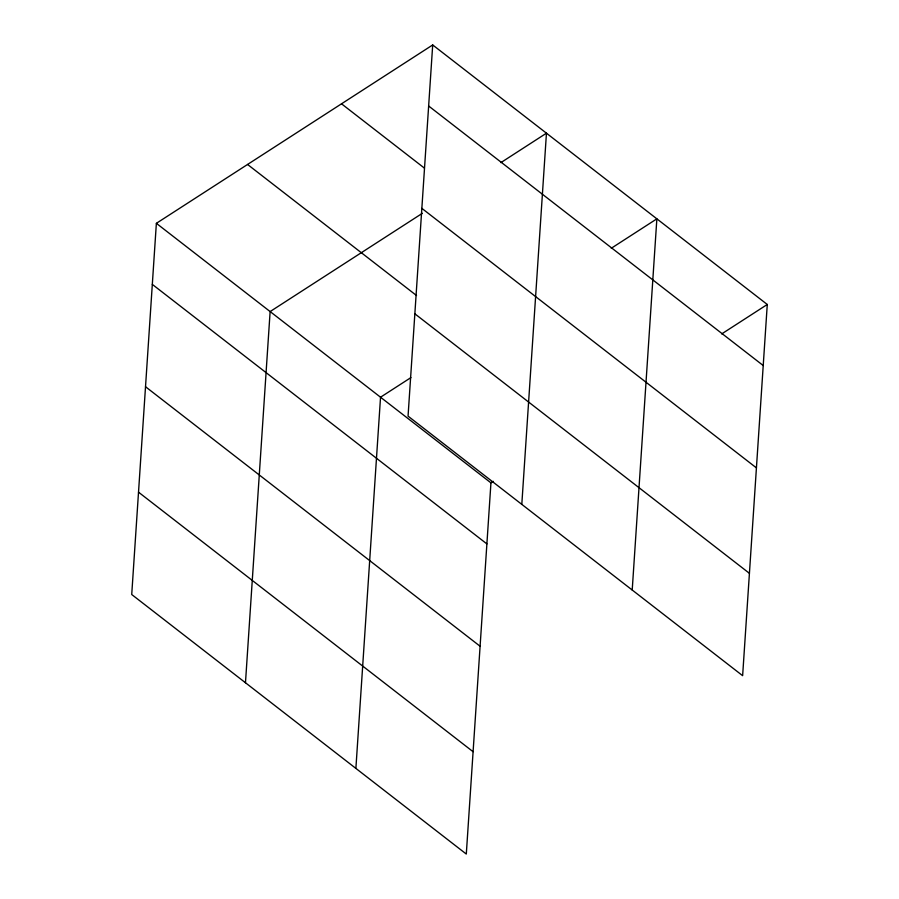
<?xml version="1.0" encoding="UTF-8"?>
<svg xmlns="http://www.w3.org/2000/svg" width="899" height="899" viewBox="0 0 899 899"><rect width="100%" height="100%" fill="white"/><g stroke="black" fill="none" stroke-linecap="round" stroke-linejoin="round"><path stroke-width="1.35" d="M432.7 44.95L408.056 416.136L742.63 675.677L767.274 304.48L432.7 44.95L156.37 223.323L131.726 594.52L466.3 854.05L490.944 482.864L493.293 481.347M245.472 682.757L270.127 311.571L422.384 213.288M355.88 768.409L380.535 397.212L410.933 377.591M521.802 504.384L546.457 133.187L500.867 162.629M632.211 590.025L656.866 218.839L611.275 248.27M721.683 333.922L767.274 304.48M428.654 106.003L763.229 365.545M341.519 103.812L424.35 168.068M421.856 208.354L756.43 467.885M247.562 164.461L416.529 295.524M414.844 313.796L749.418 573.326M156.37 223.323L490.944 482.864M152.324 284.387L486.898 543.917M145.526 386.727L480.1 646.257M138.513 492.169L473.088 751.71"/></g></svg>
